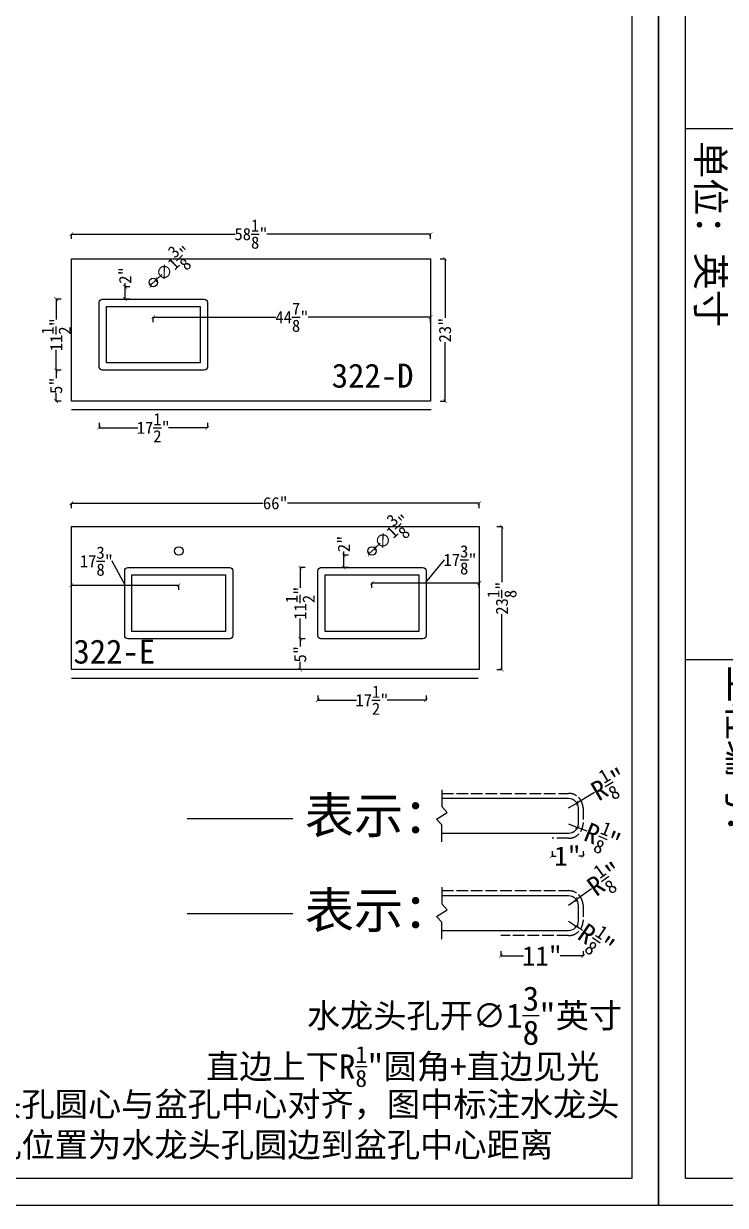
# Model space of a CAD drawing. Header units: millimetres. Extents: x 3183 to 64783, y -8707 to 2293.
# Drawn here: x 31374 to 34257, y -8707 to -3853 of the extents above; entities that cross this region are included whole.
import ezdxf
from ezdxf.lldxf.tags import DXFTag

# ---------------------------------------------------------------- set-up
doc = ezdxf.new("R2010")
doc.units = ezdxf.units.MM
doc.linetypes.add('ACAD_ISO02W100', pattern=[15, 12, -3])
for name, color, linetype in [('大样', 3, 'Continuous'), ('标注', 1, 'Continuous'), ('框', 4, 'Continuous'), ('编号', 6, 'Continuous'), ('说明', 8, 'Continuous')]:
    doc.layers.add(name, color=color, linetype=linetype)
doc.styles.get("Standard").update_dxf_attribs({"font": 'arial.ttf'})
doc.styles.add('样式 1', font='NSimSun.ttf')
tags = doc.linetypes.add('MB', pattern='A,0.5,-0.2,["MB",Standard,S=0.1,R=0,X=-0.1,Y=-0.05],-0.2', length=0.9).pattern_tags.tags
tags[6] = DXFTag(74, 10)
doc.linetypes.add('ZIGZAG', pattern='A,0.00254,-5.08,[131,ltypeshp.shx,S=5.08,R=0,X=-5.08,Y=0],-10.16,[131,ltypeshp.shx,S=5.08,R=180,X=5.08,Y=0],-5.08', length=20.32254)
doc.dimstyles.new('英寸', dxfattribs={"dimtxt": 50, "dimasz": 15, "dimexe": 1, "dimexo": 0.5, "dimtad": 0, "dimdec": 4, "dimlfac": 0.03937, "dimlunit": 5, "dimtxsty": '样式 1', "dimblk": 'ARCHTICK', "dimcen": 2.5, "dimclrt": 1, "dimadec": 0, "dimazin": 0, "dimtfac": 1, "dimtdec": 4, "dimtmove": 0, "dimatfit": 3, "dimfxl": 20, "dimfxlon": 1, "dimtolj": 1, "dimarcsym": 0})

# ---------------------------------------------------------------- blocks, each defined once
blk = doc.blocks.new('框')
for p, q in [((22381.4, -6593.4), (22381.4, -7291.7)), ((24363.8, -6593.4), (24363.8, -7291.7))]:
    blk.add_line(p, q)
at = {"layer": '框'}
for points in [[(16401.7, -391.7), (26401.7, -391.7), (26401.7, -7391.7), (16401.7, -7391.7)], [(16501.7, -491.7), (26301.7, -491.7), (26301.7, -7291.7), (16501.7, -7291.7)]]:
    blk.add_lwpolyline(points, close=True, dxfattribs=at)
at = {"layer": '框', "style": '样式 1'}
for tag, p in [('制图人：', (20840.1, -6764.8)), ('出图日期：', (22426.6, -6767.5)), ('图号：', (24401.3, -6776.7)), ('工程名称：', (19243.4, -6892.1)), ('车间确认：', (20840.1, -7012.5)), ('出货日期：', (22426.6, -7010.9)), ('工程编号：', (24384.7, -7131.5)), ('位置：', (19243.4, -7239.7)), ('确认：', (20840.1, -7240)), ('单位：', (22426.6, -7248.8))]:
    blk.add_attdef(tag, p, '', height=101.9, dxfattribs=at)
blk = doc.blocks.new('_ArchTick')
at = {"color": 0, "linetype": 'ByBlock', "const_width": 0.15}
blk.add_lwpolyline([(-0.5, -0.5), (0.5, 0.5)], dxfattribs=at)
blk = doc.blocks.new('*D285')
at = {"layer": 'Defpoints', "color": 0, "transparency": 16777216}
for p in [(33672.5, -7124.9), (33545, -7199.5), (33672.5, -7272.2)]:
    blk.add_point(p, dxfattribs=at)
at = {"layer": '标注', "color": 0, "lineweight": -2, "transparency": 16777216}
for p, q in [((33545, -7252.2), (33545, -7273.2)), ((33545, -7272.2), (33562.1, -7272.2)), ((33672.5, -7272.2), (33655.4, -7272.2)), ((33672.5, -7252.2), (33672.5, -7273.2))]:
    blk.add_line(p, q, dxfattribs=at)
at = {"layer": '标注', "color": 0, "lineweight": -2, "transparency": 16777216, "xscale": 15, "yscale": 15, "zscale": 15, "rotation": 180}
blk.add_blockref('_ArchTick', (33545, -7272.2), dxfattribs=at)
at = {"layer": '标注', "color": 0, "lineweight": -2, "transparency": 16777216, "xscale": 15, "yscale": 15, "zscale": 15}
blk.add_blockref('_ArchTick', (33672.5, -7272.2), dxfattribs=at)
at = {"layer": '标注', "color": 1, "transparency": 16777216, "insert": (33608.7, -7272.2), "char_height": 80, "attachment_point": 5, "style": '样式 1'}
blk.add_mtext('\\A1;1"', dxfattribs=at)
blk = doc.blocks.new('*D281')
at = {"layer": 'Defpoints', "color": 0, "transparency": 16777216}
for p in [(33612.5, -7139.5), (33649.5, -7154.6)]:
    blk.add_point(p, dxfattribs=at)
at = {"layer": '标注', "color": 0, "lineweight": -2, "transparency": 16777216}
for p in [(33612.5, -7139.5), (33688.8, -7170.6)]:
    blk.add_line(p, (33649.5, -7154.6), dxfattribs=at)
at = {"layer": '标注', "color": 0, "lineweight": -2, "transparency": 16777216, "xscale": 15, "yscale": 15, "zscale": 15, "rotation": 157.7819886964571}
blk.add_blockref('_ArchTick', (33649.5, -7154.6), dxfattribs=at)
at = {"layer": '标注', "color": 1, "transparency": 16777216, "insert": (33753, -7196.8), "char_height": 80, "attachment_point": 5, "rotation": 337.782, "style": '样式 1'}
blk.add_mtext('\\A1;R{\\H0.7x;\\S1/8;}"', dxfattribs=at)
blk = doc.blocks.new('*D282')
at = {"layer": 'Defpoints', "color": 0, "transparency": 16777216}
for p in [(33612.5, -7074.8), (33647, -7054.5)]:
    blk.add_point(p, dxfattribs=at)
at = {"layer": '标注', "color": 0, "lineweight": -2, "transparency": 16777216}
for p in [(33719.9, -7011.8), (33612.5, -7074.8)]:
    blk.add_line(p, (33647, -7054.5), dxfattribs=at)
at = {"layer": '标注', "color": 0, "lineweight": -2, "transparency": 16777216, "xscale": 15, "yscale": 15, "zscale": 15, "rotation": 210.3681656591369}
blk.add_blockref('_ArchTick', (33647, -7054.5), dxfattribs=at)
at = {"layer": '标注', "color": 1, "transparency": 16777216, "insert": (33779.8, -6976.8), "char_height": 80, "width": 32.078, "attachment_point": 5, "rotation": 30.3682, "style": '样式 1'}
blk.add_mtext('\\A1;R{\\H0.7x;\\S1/8;}"', dxfattribs=at)
blk = doc.blocks.new('*D286')
at = {"layer": 'Defpoints', "color": 0, "transparency": 16777216}
for p in [(33672.5, -7524.6), (33334.9, -7599.2), (33672.5, -7682.9)]:
    blk.add_point(p, dxfattribs=at)
at = {"layer": '标注', "color": 0, "lineweight": -2, "transparency": 16777216}
for p, q in [((33334.9, -7662.9), (33334.9, -7683.9)), ((33672.5, -7662.9), (33672.5, -7683.9)), ((33334.9, -7682.9), (33428.4, -7682.9)), ((33672.5, -7682.9), (33578.9, -7682.9))]:
    blk.add_line(p, q, dxfattribs=at)
at = {"layer": '标注', "color": 0, "lineweight": -2, "transparency": 16777216, "xscale": 15, "yscale": 15, "zscale": 15, "rotation": 180}
blk.add_blockref('_ArchTick', (33334.9, -7682.9), dxfattribs=at)
at = {"layer": '标注', "color": 0, "lineweight": -2, "transparency": 16777216, "xscale": 15, "yscale": 15, "zscale": 15}
blk.add_blockref('_ArchTick', (33672.5, -7682.9), dxfattribs=at)
at = {"layer": '标注', "color": 1, "transparency": 16777216, "insert": (33503.7, -7682.9), "char_height": 80, "attachment_point": 5, "style": '样式 1'}
blk.add_mtext('\\A1;11"', dxfattribs=at)
blk = doc.blocks.new('*D283')
at = {"layer": 'Defpoints', "color": 0, "transparency": 16777216}
for p in [(33612.5, -7539.2), (33645.5, -7561.8)]:
    blk.add_point(p, dxfattribs=at)
at = {"layer": '标注', "color": 0, "lineweight": -2, "transparency": 16777216}
for p in [(33612.5, -7539.2), (33670.2, -7578.8)]:
    blk.add_line(p, (33645.5, -7561.8), dxfattribs=at)
at = {"layer": '标注', "color": 0, "lineweight": -2, "transparency": 16777216, "xscale": 15, "yscale": 15, "zscale": 15, "rotation": 145.4963367511797}
blk.add_blockref('_ArchTick', (33645.5, -7561.8), dxfattribs=at)
at = {"layer": '标注', "color": 1, "transparency": 16777216, "insert": (33727.3, -7618.1), "char_height": 80, "attachment_point": 5, "rotation": 325.4963, "style": '样式 1'}
blk.add_mtext('\\A1;R{\\H0.7x;\\S1/8;}"', dxfattribs=at)
blk = doc.blocks.new('*D284')
at = {"layer": 'Defpoints', "color": 0, "transparency": 16777216}
for p in [(33612.5, -7474.5), (33645, -7451.1)]:
    blk.add_point(p, dxfattribs=at)
at = {"layer": '标注', "color": 0, "lineweight": -2, "transparency": 16777216}
for p in [(33706.8, -7406.6), (33612.5, -7474.5)]:
    blk.add_line(p, (33645, -7451.1), dxfattribs=at)
at = {"layer": '标注', "color": 0, "lineweight": -2, "transparency": 16777216, "xscale": 15, "yscale": 15, "zscale": 15, "rotation": 215.7626729903186}
blk.add_blockref('_ArchTick', (33645, -7451.1), dxfattribs=at)
at = {"layer": '标注', "color": 1, "transparency": 16777216, "insert": (33763.1, -7366.1), "char_height": 80, "width": 32.078, "attachment_point": 5, "rotation": 35.7627, "style": '样式 1'}
blk.add_mtext('\\A1;R{\\H0.7x;\\S1/8;}"', dxfattribs=at)
blk = doc.blocks.new('*D305')
at = {"layer": 'Defpoints', "color": 0, "transparency": 16777216}
for p in [(31790.7, -4933.6), (31906.4, -4933.6), (31906.4, -4984.4)]:
    blk.add_point(p, dxfattribs=at)
at = {"layer": '标注', "color": 0, "lineweight": -2, "transparency": 16777216}
for p, q in [((31810.7, -4933.6), (31789.7, -4933.6)), ((31790.7, -4933.6), (31790.7, -4918.6)), ((31790.7, -4984.4), (31790.7, -4933.6)), ((31810.7, -4984.4), (31789.7, -4984.4))]:
    blk.add_line(p, q, dxfattribs=at)
at = {"layer": '标注', "color": 0, "lineweight": -2, "transparency": 16777216, "xscale": 15, "yscale": 15, "zscale": 15}
for p, rotation in [((31790.7, -4933.6), 90), ((31790.7, -4984.4), 270)]:
    blk.add_blockref('_ArchTick', p, dxfattribs=dict(at, rotation=rotation))
at = {"layer": '标注', "color": 1, "transparency": 16777216, "insert": (31790.7, -4887), "char_height": 50, "attachment_point": 5, "rotation": 90, "style": '样式 1'}
blk.add_mtext('\\A1;2"', dxfattribs=at)
blk = doc.blocks.new('*D306')
at = {"layer": 'Defpoints', "color": 0, "transparency": 16777216}
for p in [(31893.7, -4928.1), (31919.2, -4904.2)]:
    blk.add_point(p, dxfattribs=at)
at = {"layer": '标注', "color": 0, "lineweight": -2, "transparency": 16777216}
for p in [(31941, -4883.6), (31893.7, -4928.1)]:
    blk.add_line(p, (31919.2, -4904.2), dxfattribs=at)
at = {"layer": '标注', "color": 0, "lineweight": -2, "transparency": 16777216, "xscale": 15, "yscale": 15, "zscale": 15}
for p, rotation in [((31919.2, -4904.2), 223.2297964419201), ((31893.7, -4928.1), 43.22979644192008)]:
    blk.add_blockref('_ArchTick', p, dxfattribs=dict(at, rotation=rotation))
at = {"layer": '标注', "color": 1, "transparency": 16777216, "insert": (31989.3, -4838.2), "char_height": 50, "attachment_point": 5, "rotation": 43.2298, "style": '样式 1'}
blk.add_mtext('\\A1;∅1{\\H1x;\\S3/8;}"', dxfattribs=at)
blk = doc.blocks.new('*D307')
at = {"layer": 'Defpoints', "color": 0, "transparency": 16777216}
for p in [(32689.3, -6036.6), (32805, -6036.6), (32805, -6087.4)]:
    blk.add_point(p, dxfattribs=at)
at = {"layer": '标注', "color": 0, "lineweight": -2, "transparency": 16777216}
for p, q in [((32709.3, -6036.6), (32688.3, -6036.6)), ((32689.3, -6036.6), (32689.3, -6021.6)), ((32689.3, -6087.4), (32689.3, -6036.6)), ((32709.3, -6087.4), (32688.3, -6087.4))]:
    blk.add_line(p, q, dxfattribs=at)
at = {"layer": '标注', "color": 0, "lineweight": -2, "transparency": 16777216, "xscale": 15, "yscale": 15, "zscale": 15}
for p, rotation in [((32689.3, -6036.6), 90), ((32689.3, -6087.4), 270)]:
    blk.add_blockref('_ArchTick', p, dxfattribs=dict(at, rotation=rotation))
at = {"layer": '标注', "color": 1, "transparency": 16777216, "insert": (32689.3, -5990), "char_height": 50, "attachment_point": 5, "rotation": 90, "style": '样式 1'}
blk.add_mtext('\\A1;2"', dxfattribs=at)
blk = doc.blocks.new('*D308')
at = {"layer": 'Defpoints', "color": 0, "transparency": 16777216}
for p in [(32817.7, -6007.2), (32792.2, -6031.1)]:
    blk.add_point(p, dxfattribs=at)
at = {"layer": '标注', "color": 0, "lineweight": -2, "transparency": 16777216}
for p in [(32792.2, -6031.1), (32839.5, -5986.6)]:
    blk.add_line(p, (32817.7, -6007.2), dxfattribs=at)
at = {"layer": '标注', "color": 0, "lineweight": -2, "transparency": 16777216, "xscale": 15, "yscale": 15, "zscale": 15}
for p, rotation in [((32792.2, -6031.1), 43.22979644190537), ((32817.7, -6007.2), 223.2297964419053)]:
    blk.add_blockref('_ArchTick', p, dxfattribs=dict(at, rotation=rotation))
at = {"layer": '标注', "color": 1, "transparency": 16777216, "insert": (32887.8, -5941.2), "char_height": 50, "attachment_point": 5, "rotation": 43.2298, "style": '样式 1'}
blk.add_mtext('\\A1;∅1{\\H1x;\\S3/8;}"', dxfattribs=at)
blk = doc.blocks.new('*D356')
at = {"layer": 'Defpoints', "color": 0, "transparency": 16777216}
for p in [(31569.9, -4717.2), (31569.9, -4819.3), (33046.3, -4819.3)]:
    blk.add_point(p, dxfattribs=at)
at = {"layer": '标注', "color": 0, "lineweight": -2, "transparency": 16777216}
for p, q in [((31569.9, -4737.2), (31569.9, -4716.2)), ((31569.9, -4717.2), (32242.8, -4717.2)), ((33046.3, -4717.2), (32373.4, -4717.2)), ((33046.3, -4737.2), (33046.3, -4716.2))]:
    blk.add_line(p, q, dxfattribs=at)
at = {"layer": '标注', "color": 0, "lineweight": -2, "transparency": 16777216, "xscale": 15, "yscale": 15, "zscale": 15, "rotation": 180}
blk.add_blockref('_ArchTick', (31569.9, -4717.2), dxfattribs=at)
at = {"layer": '标注', "color": 0, "lineweight": -2, "transparency": 16777216, "xscale": 15, "yscale": 15, "zscale": 15}
blk.add_blockref('_ArchTick', (33046.3, -4717.2), dxfattribs=at)
at = {"layer": '标注', "color": 1, "transparency": 16777216, "insert": (32308.1, -4717.2), "char_height": 50, "attachment_point": 5, "style": '样式 1'}
blk.add_mtext('\\A1;58{\\H1x;\\S1/8;}"', dxfattribs=at)
blk = doc.blocks.new('*D357')
at = {"layer": 'Defpoints', "color": 0, "transparency": 16777216}
for p in [(33046.3, -5058.7), (31906.4, -5276.5), (33046.3, -5276.5)]:
    blk.add_point(p, dxfattribs=at)
at = {"layer": '标注', "color": 0, "lineweight": -2, "transparency": 16777216}
for p, q in [((31906.4, -5078.7), (31906.4, -5057.7)), ((31906.4, -5058.7), (32410.2, -5058.7)), ((33046.3, -5058.7), (32542.5, -5058.7)), ((33046.3, -5078.7), (33046.3, -5057.7))]:
    blk.add_line(p, q, dxfattribs=at)
at = {"layer": '标注', "color": 0, "lineweight": -2, "transparency": 16777216, "xscale": 15, "yscale": 15, "zscale": 15, "rotation": 180}
blk.add_blockref('_ArchTick', (31906.4, -5058.7), dxfattribs=at)
at = {"layer": '标注', "color": 0, "lineweight": -2, "transparency": 16777216, "xscale": 15, "yscale": 15, "zscale": 15}
blk.add_blockref('_ArchTick', (33046.3, -5058.7), dxfattribs=at)
at = {"layer": '标注', "color": 1, "transparency": 16777216, "insert": (32476.3, -5058.7), "char_height": 50, "attachment_point": 5, "style": '样式 1'}
blk.add_mtext('\\A1;44{\\H1x;\\S7/8;}"', dxfattribs=at)
blk = doc.blocks.new('*D358')
at = {"layer": 'Defpoints', "color": 0, "transparency": 16777216}
for p in [(31507.4, -4984.4), (31830, -4984.4), (31830, -5276.5)]:
    blk.add_point(p, dxfattribs=at)
at = {"layer": '标注', "color": 0, "lineweight": -2, "transparency": 16777216}
for p, q in [((31527.4, -4984.4), (31506.4, -4984.4)), ((31507.4, -4984.4), (31507.4, -5067.5)), ((31507.4, -5276.5), (31507.4, -5193.3)), ((31527.4, -5276.5), (31506.4, -5276.5))]:
    blk.add_line(p, q, dxfattribs=at)
at = {"layer": '标注', "color": 0, "lineweight": -2, "transparency": 16777216, "xscale": 15, "yscale": 15, "zscale": 15}
for p, rotation in [((31507.4, -4984.4), 90), ((31507.4, -5276.5), 270)]:
    blk.add_blockref('_ArchTick', p, dxfattribs=dict(at, rotation=rotation))
at = {"layer": '标注', "color": 1, "transparency": 16777216, "insert": (31507.4, -5130.4), "char_height": 50, "attachment_point": 5, "rotation": 90, "style": '样式 1'}
blk.add_mtext('\\A1;11{\\H1x;\\S1/2;}"', dxfattribs=at)
blk = doc.blocks.new('*D359')
at = {"layer": 'Defpoints', "color": 0, "transparency": 16777216}
for p in [(31507.4, -5276.5), (31817.5, -5276.5), (31817.5, -5403.5)]:
    blk.add_point(p, dxfattribs=at)
at = {"layer": '标注', "color": 0, "lineweight": -2, "transparency": 16777216}
for p, q in [((31527.4, -5276.5), (31506.4, -5276.5)), ((31507.4, -5276.5), (31507.4, -5308.6)), ((31507.4, -5403.5), (31507.4, -5371.3)), ((31527.4, -5403.5), (31506.4, -5403.5))]:
    blk.add_line(p, q, dxfattribs=at)
at = {"layer": '标注', "color": 0, "lineweight": -2, "transparency": 16777216, "xscale": 15, "yscale": 15, "zscale": 15}
for p, rotation in [((31507.4, -5276.5), 90), ((31507.4, -5403.5), 270)]:
    blk.add_blockref('_ArchTick', p, dxfattribs=dict(at, rotation=rotation))
at = {"layer": '标注', "color": 1, "transparency": 16777216, "insert": (31507.4, -5340), "char_height": 50, "attachment_point": 5, "rotation": 90, "style": '样式 1'}
blk.add_mtext('\\A1;5"', dxfattribs=at)
blk = doc.blocks.new('*D360')
at = {"layer": 'Defpoints', "color": 0, "transparency": 16777216}
for p in [(31684.2, -5130.4), (32128.7, -5130.4), (32128.7, -5512.8)]:
    blk.add_point(p, dxfattribs=at)
at = {"layer": '标注', "color": 0, "lineweight": -2, "transparency": 16777216}
for p, q in [((31684.2, -5492.8), (31684.2, -5513.8)), ((31684.2, -5512.8), (31843.5, -5512.8)), ((32128.7, -5512.8), (31969.3, -5512.8)), ((32128.7, -5492.8), (32128.7, -5513.8))]:
    blk.add_line(p, q, dxfattribs=at)
at = {"layer": '标注', "color": 0, "lineweight": -2, "transparency": 16777216, "xscale": 15, "yscale": 15, "zscale": 15, "rotation": 180}
blk.add_blockref('_ArchTick', (31684.2, -5512.8), dxfattribs=at)
at = {"layer": '标注', "color": 0, "lineweight": -2, "transparency": 16777216, "xscale": 15, "yscale": 15, "zscale": 15}
blk.add_blockref('_ArchTick', (32128.7, -5512.8), dxfattribs=at)
at = {"layer": '标注', "color": 1, "transparency": 16777216, "insert": (31906.4, -5512.8), "char_height": 50, "attachment_point": 5, "style": '样式 1'}
blk.add_mtext('\\A1;17{\\H1x;\\S1/2;}"', dxfattribs=at)
blk = doc.blocks.new('*D361')
at = {"layer": 'Defpoints', "color": 0, "transparency": 16777216}
for p in [(33046.3, -4819.3), (33105.5, -4819.3), (33046.3, -5403.5)]:
    blk.add_point(p, dxfattribs=at)
at = {"layer": '标注', "color": 0, "lineweight": -2, "transparency": 16777216}
for p, q in [((33085.5, -4819.3), (33106.5, -4819.3)), ((33105.5, -4819.3), (33105.5, -5061.9)), ((33105.5, -5403.5), (33105.5, -5160.9)), ((33085.5, -5403.5), (33106.5, -5403.5))]:
    blk.add_line(p, q, dxfattribs=at)
at = {"layer": '标注', "color": 0, "lineweight": -2, "transparency": 16777216, "xscale": 15, "yscale": 15, "zscale": 15}
for p, rotation in [((33105.5, -4819.3), 90), ((33105.5, -5403.5), 270)]:
    blk.add_blockref('_ArchTick', p, dxfattribs=dict(at, rotation=rotation))
at = {"layer": '标注', "color": 1, "transparency": 16777216, "insert": (33105.5, -5111.4), "char_height": 50, "attachment_point": 5, "rotation": 90, "style": '样式 1'}
blk.add_mtext('\\A1;23"', dxfattribs=at)
blk = doc.blocks.new('*D362')
at = {"layer": 'Defpoints', "color": 0, "transparency": 16777216}
for p in [(33246.3, -5823.1), (31569.9, -5919.1), (33246.3, -5919.1)]:
    blk.add_point(p, dxfattribs=at)
at = {"layer": '标注', "color": 0, "lineweight": -2, "transparency": 16777216}
for p, q in [((31569.9, -5843.1), (31569.9, -5822.1)), ((31569.9, -5823.1), (32358.4, -5823.1)), ((33246.3, -5823.1), (32457.7, -5823.1)), ((33246.3, -5843.1), (33246.3, -5822.1))]:
    blk.add_line(p, q, dxfattribs=at)
at = {"layer": '标注', "color": 0, "lineweight": -2, "transparency": 16777216, "xscale": 15, "yscale": 15, "zscale": 15, "rotation": 180}
blk.add_blockref('_ArchTick', (31569.9, -5823.1), dxfattribs=at)
at = {"layer": '标注', "color": 0, "lineweight": -2, "transparency": 16777216, "xscale": 15, "yscale": 15, "zscale": 15}
blk.add_blockref('_ArchTick', (33246.3, -5823.1), dxfattribs=at)
at = {"layer": '标注', "color": 1, "transparency": 16777216, "insert": (32408.1, -5823.1), "char_height": 50, "attachment_point": 5, "style": '样式 1'}
blk.add_mtext('\\A1;66"', dxfattribs=at)
blk = doc.blocks.new('*D363')
at = {"layer": 'Defpoints', "color": 0, "transparency": 16777216}
for p in [(32011.2, -6159.3), (31569.9, -6349.4), (32011.2, -6379.5)]:
    blk.add_point(p, dxfattribs=at)
at = {"layer": '标注', "color": 0, "lineweight": -2, "transparency": 16777216}
for p, q in [((31737.6, -6060.8), (31736.3, -6060.8)), ((31790.5, -6159.3), (31737.6, -6060.8)), ((31569.9, -6179.3), (31569.9, -6158.3)), ((31569.9, -6159.3), (32011.2, -6159.3)), ((32011.2, -6179.3), (32011.2, -6158.3))]:
    blk.add_line(p, q, dxfattribs=at)
at = {"layer": '标注', "color": 0, "lineweight": -2, "transparency": 16777216, "xscale": 15, "yscale": 15, "zscale": 15, "rotation": 180}
blk.add_blockref('_ArchTick', (31569.9, -6159.3), dxfattribs=at)
at = {"layer": '标注', "color": 0, "lineweight": -2, "transparency": 16777216, "xscale": 15, "yscale": 15, "zscale": 15}
blk.add_blockref('_ArchTick', (32011.2, -6159.3), dxfattribs=at)
at = {"layer": '标注', "color": 1, "transparency": 16777216, "insert": (31673, -6060.8), "char_height": 50, "attachment_point": 5, "style": '样式 1'}
blk.add_mtext('\\A1;17{\\H1x;\\S3/8;}"', dxfattribs=at)
blk = doc.blocks.new('*D364')
at = {"layer": 'Defpoints', "color": 0, "transparency": 16777216}
for p in [(33246.3, -6150.5), (32805, -6379.5), (33246.3, -6379.5)]:
    blk.add_point(p, dxfattribs=at)
at = {"layer": '标注', "color": 0, "lineweight": -2, "transparency": 16777216}
for p, q in [((33025.6, -6150.5), (33102.6, -6055.6)), ((33102.6, -6055.6), (33103.8, -6055.6)), ((32805, -6170.5), (32805, -6149.5)), ((32805, -6150.5), (33246.3, -6150.5)), ((33246.3, -6170.5), (33246.3, -6149.5))]:
    blk.add_line(p, q, dxfattribs=at)
at = {"layer": '标注', "color": 0, "lineweight": -2, "transparency": 16777216, "xscale": 15, "yscale": 15, "zscale": 15, "rotation": 180}
blk.add_blockref('_ArchTick', (32805, -6150.5), dxfattribs=at)
at = {"layer": '标注', "color": 0, "lineweight": -2, "transparency": 16777216, "xscale": 15, "yscale": 15, "zscale": 15}
blk.add_blockref('_ArchTick', (33246.3, -6150.5), dxfattribs=at)
at = {"layer": '标注', "color": 1, "transparency": 16777216, "insert": (33167.2, -6055.6), "char_height": 50, "attachment_point": 5, "style": '样式 1'}
blk.add_mtext('\\A1;17{\\H1x;\\S3/8;}"', dxfattribs=at)
blk = doc.blocks.new('*D365')
at = {"layer": 'Defpoints', "color": 0, "transparency": 16777216}
for p in [(32510.1, -6087.4), (32732.3, -6087.4), (32705, -6379.5)]:
    blk.add_point(p, dxfattribs=at)
at = {"layer": '标注', "color": 0, "lineweight": -2, "transparency": 16777216}
for p, q in [((32530.1, -6087.4), (32509.1, -6087.4)), ((32510.1, -6087.4), (32510.1, -6170.5)), ((32510.1, -6379.5), (32510.1, -6296.4)), ((32530.1, -6379.5), (32509.1, -6379.5))]:
    blk.add_line(p, q, dxfattribs=at)
at = {"layer": '标注', "color": 0, "lineweight": -2, "transparency": 16777216, "xscale": 15, "yscale": 15, "zscale": 15}
for p, rotation in [((32510.1, -6087.4), 90), ((32510.1, -6379.5), 270)]:
    blk.add_blockref('_ArchTick', p, dxfattribs=dict(at, rotation=rotation))
at = {"layer": '标注', "color": 1, "transparency": 16777216, "insert": (32510.1, -6233.4), "char_height": 50, "attachment_point": 5, "rotation": 90, "style": '样式 1'}
blk.add_mtext('\\A1;11{\\H1x;\\S1/2;}"', dxfattribs=at)
blk = doc.blocks.new('*D366')
at = {"layer": 'Defpoints', "color": 0, "transparency": 16777216}
for p in [(32705, -6379.5), (32510.1, -6506.5), (32705, -6506.5)]:
    blk.add_point(p, dxfattribs=at)
at = {"layer": '标注', "color": 0, "lineweight": -2, "transparency": 16777216}
for p, q in [((32530.1, -6379.5), (32509.1, -6379.5)), ((32510.1, -6379.5), (32510.1, -6411.6)), ((32510.1, -6506.5), (32510.1, -6474.4)), ((32530.1, -6506.5), (32509.1, -6506.5))]:
    blk.add_line(p, q, dxfattribs=at)
at = {"layer": '标注', "color": 0, "lineweight": -2, "transparency": 16777216, "xscale": 15, "yscale": 15, "zscale": 15}
for p, rotation in [((32510.1, -6379.5), 90), ((32510.1, -6506.5), 270)]:
    blk.add_blockref('_ArchTick', p, dxfattribs=dict(at, rotation=rotation))
at = {"layer": '标注', "color": 1, "transparency": 16777216, "insert": (32510.1, -6443), "char_height": 50, "attachment_point": 5, "rotation": 90, "style": '样式 1'}
blk.add_mtext('\\A1;5"', dxfattribs=at)
blk = doc.blocks.new('*D367')
at = {"layer": 'Defpoints', "color": 0, "transparency": 16777216}
for p in [(32582.7, -6265.6), (33027.2, -6265.6), (33027.2, -6632.1)]:
    blk.add_point(p, dxfattribs=at)
at = {"layer": '标注', "color": 0, "lineweight": -2, "transparency": 16777216}
for p, q in [((32582.7, -6612.1), (32582.7, -6633.1)), ((32582.7, -6632.1), (32742, -6632.1)), ((33027.2, -6632.1), (32867.9, -6632.1)), ((33027.2, -6612.1), (33027.2, -6633.1))]:
    blk.add_line(p, q, dxfattribs=at)
at = {"layer": '标注', "color": 0, "lineweight": -2, "transparency": 16777216, "xscale": 15, "yscale": 15, "zscale": 15, "rotation": 180}
blk.add_blockref('_ArchTick', (32582.7, -6632.1), dxfattribs=at)
at = {"layer": '标注', "color": 0, "lineweight": -2, "transparency": 16777216, "xscale": 15, "yscale": 15, "zscale": 15}
blk.add_blockref('_ArchTick', (33027.2, -6632.1), dxfattribs=at)
at = {"layer": '标注', "color": 1, "transparency": 16777216, "insert": (32805, -6632.1), "char_height": 50, "attachment_point": 5, "style": '样式 1'}
blk.add_mtext('\\A1;17{\\H1x;\\S1/2;}"', dxfattribs=at)
blk = doc.blocks.new('*D368')
at = {"layer": 'Defpoints', "color": 0, "transparency": 16777216}
for p in [(33169.7, -5919.1), (33338.9, -5919.1), (33169.7, -6506.5)]:
    blk.add_point(p, dxfattribs=at)
at = {"layer": '标注', "color": 0, "lineweight": -2, "transparency": 16777216}
for p, q in [((33318.9, -5919.1), (33339.9, -5919.1)), ((33338.9, -5919.1), (33338.9, -6147.2)), ((33338.9, -6506.5), (33338.9, -6278.4)), ((33318.9, -6506.5), (33339.9, -6506.5))]:
    blk.add_line(p, q, dxfattribs=at)
at = {"layer": '标注', "color": 0, "lineweight": -2, "transparency": 16777216, "xscale": 15, "yscale": 15, "zscale": 15}
for p, rotation in [((33338.9, -5919.1), 90), ((33338.9, -6506.5), 270)]:
    blk.add_blockref('_ArchTick', p, dxfattribs=dict(at, rotation=rotation))
at = {"layer": '标注', "color": 1, "transparency": 16777216, "insert": (33338.9, -6212.8), "char_height": 50, "attachment_point": 5, "rotation": 90, "style": '样式 1'}
blk.add_mtext('\\A1;23{\\H1x;\\S1/8;}"', dxfattribs=at)

msp = doc.modelspace()

# ---------------------------------------------------------------- linework, layer by layer
for p, q in [((33091.95511, -7000.07074), (33091.95511, -7069.46682)), ((33091.95511, -7069.46682), (33113.7236, -7093.68529)), ((33070.18661, -7120.5356), (33113.7236, -7093.68529)), ((33091.95511, -7144.75407), (33070.18661, -7120.5356)), ((33091.95511, -7214.15015), (33091.95511, -7144.75407)), ((33091.95511, -7399.79838), (33091.95511, -7469.19446)), ((33091.95511, -7469.19446), (33113.7236, -7493.41293)), ((33070.18661, -7520.26325), (33113.7236, -7493.41293)), ((33091.95511, -7544.48172), (33070.18661, -7520.26325)), ((33091.95511, -7613.8778), (33091.95511, -7544.48172))]:
    msp.add_line(p, q)
at = {"linetype": 'ZIGZAG', "ltscale": 15}
msp.add_line((32045.71208, -7118.09391), (32479.61685, -7118.09391), dxfattribs=at)
at = {"linetype": 'MB', "ltscale": 470}
msp.add_line((32045.71208, -7507.88816), (32479.61685, -7507.88816), dxfattribs=at)
for points in [[(31569.87768, -4819.28434), (33046.25268, -4819.28434), (33046.25268, -5403.48434), (31569.87768, -5403.48434)], [(31569.87768, -5919.12405), (33246.27768, -5919.12405), (33246.27768, -6506.49905), (31569.87768, -6506.49905)]]:
    msp.add_lwpolyline(points, close=True)
for points in [[(32115.97768, -5276.48434), (31696.87768, -5276.48434, -0.4142135624), (31684.17768, -5263.78434), (31684.17768, -4997.08434, -0.4142135624), (31696.87768, -4984.38434), (32115.97768, -4984.38434, -0.4142135624), (32128.67768, -4997.08434), (32128.67768, -5263.78434, -0.4142135624)], [(32220.75268, -6379.49905), (31801.65268, -6379.49905, -0.4142135624), (31788.95268, -6366.79905), (31788.95268, -6100.09905, -0.4142135624), (31801.65268, -6087.39905), (32220.75268, -6087.39905, -0.4142135624), (32233.45268, -6100.09905), (32233.45268, -6366.79905, -0.4142135624)], [(33014.50268, -6379.49905), (32595.40268, -6379.49905, -0.4142135624), (32582.70268, -6366.79905), (32582.70268, -6100.09905, -0.4142135624), (32595.40268, -6087.39905), (33014.50268, -6087.39905, -0.4142135624), (33027.20268, -6100.09905), (33027.20268, -6366.79905, -0.4142135624)]]:
    msp.add_lwpolyline(points, format="xyb", close=True)
at = {"linetype": 'ACAD_ISO02W100', "ltscale": 4}
for points in [[(33091.95511, -7014.76878), (33612.49255, -7014.76878, -0.4142135624), (33672.49255, -7074.76878), (33672.49255, -7139.45211, -0.4142135624), (33612.49255, -7199.45211), (33544.99817, -7199.45211)], [(33091.95511, -7414.49642), (33612.49255, -7414.49642, -0.4142135624), (33672.49255, -7474.49642), (33672.49255, -7539.17976, -0.4142135624), (33612.49255, -7599.17976), (33334.87345, -7599.17976)]]:
    msp.add_lwpolyline(points, format="xyb", dxfattribs=at)
for points in [[(33091.95511, -7034.76878), (33612.49255, -7034.76878, -0.4142135624), (33652.49255, -7074.76878), (33652.49255, -7139.45211, -0.4142135624), (33612.49255, -7179.45211), (33091.95511, -7179.45211)], [(33091.95511, -7434.49642), (33612.49255, -7434.49642, -0.4142135624), (33652.49255, -7474.49642), (33652.49255, -7539.17976, -0.4142135624), (33612.49255, -7579.17976), (33091.95511, -7579.17976)]]:
    msp.add_lwpolyline(points, format="xyb")
for centre in [(31906.42768, -4916.12184), (32011.20268, -6019.13655), (32804.95268, -6019.13655)]:
    msp.add_circle(centre, 17.4625)
at = {"layer": '大样', "linetype": 'ZIGZAG', "ltscale": 5}
for points in [[(32098.67768, -5246.48434), (31714.17768, -5246.48434), (31714.17768, -5014.38434), (32098.67768, -5014.38434)], [(32203.45268, -6349.49905), (31818.95268, -6349.49905), (31818.95268, -6117.39905), (32203.45268, -6117.39905)], [(32997.20268, -6349.49905), (32612.70268, -6349.49905), (32612.70268, -6117.39905), (32997.20268, -6117.39905)]]:
    msp.add_lwpolyline(points, close=True, dxfattribs=at)
for points in [[(31569.87768, -5438.0132), (33048.12032, -5438.0132)], [(31569.87768, -6541.65006), (33241.66483, -6541.65006)]]:
    msp.add_lwpolyline(points, dxfattribs=at)

# ---------------------------------------------------------------- block references
at = {"layer": '框', "xscale": 1.1, "yscale": 1.1, "zscale": 1.1, "rotation": 270}
msp.add_blockref('框', (34413.73076, 20334.46211), dxfattribs=at)
at = {"layer": '框'}
ref = msp.add_blockref('框', (42113.73076, 20334.46211), dxfattribs=dict(at, xscale=1.1, yscale=1.1, zscale=1.1, rotation=270))
ref.add_attrib('工程编号：', '工程编号：', (34269.07718, -6488.7132), dxfattribs={"height": 112.081678, "rotation": 270, "style": '样式 1'})
ref.add_attrib('单位：', '单位：英寸', (34140.04302, -4334.785), dxfattribs={"height": 112.081678, "rotation": 270, "style": '样式 1'})

# ---------------------------------------------------------------- texts
at = {"style": '样式 1'}
for p in [(32529.05657, -7179.06421), (32529.05657, -7568.85846)]:
    msp.add_text('表示：', height=148.335143, dxfattribs=at).set_placement(p)
at = {"layer": '编号', "style": '样式 1'}
for s, p in [('322-D', (32639.75497, -5348.17221)), ('322-E', (31578.33571, -6481.62366))]:
    msp.add_text(s, height=98.784974, dxfattribs=at).set_placement(p)
at = {"layer": '说明', "char_height": 100.0649113, "attachment_point": 1, "style": '样式 1'}
for s, insert, width in [('\\A1;水龙头孔开∅1\\S3/8;"英寸', (32537.53961, -7807.77114), 1302.0825707), ('\\A1;\\pxql;直边上下R{\\H0.7x;\\S1/8;}"圆角+直边见光', (32123.23137, -8052.88307), 1776.3365841), ('水龙头孔圆心与盆孔中心对齐，图中标注水龙头孔开孔位置为水龙头孔圆边到盆孔中心距离', (30955.7927, -8241.77375), 2932.7286827)]:
    msp.add_mtext(s, dxfattribs=dict(at, insert=insert, width=width))

# ---------------------------------------------------------------- dimensions: what is measured, and where the dimension line sits
at = {"layer": '标注'}
for base, p1, p2, picture, middle in [((31569.87768, -4717.19689), (33046.25268, -4819.28434), (31569.87768, -4819.28434), '*D356', (32308.06518, -4717.19689)), ((33046.25268, -5058.74142), (31906.42768, -5276.48434), (33046.25268, -5276.48434), '*D357', (32476.34018, -5058.74142)), ((32128.67768, -5512.79322), (31684.17768, -5130.43434), (32128.67768, -5130.43434), '*D360', (31906.42768, -5512.79322)), ((33246.27768, -5823.05179), (31569.87768, -5919.12405), (33246.27768, -5919.12405), '*D362', (32408.07768, -5823.05179)), ((33027.20268, -6632.08808), (32582.70268, -6265.60192), (33027.20268, -6265.60192), '*D367', (32804.95268, -6632.08808))]:
    dim = msp.add_linear_dim(base=base, p1=p1, p2=p2, dimstyle='英寸', override={"dimpost": '"'}, dxfattribs=at)
    dim.commit()
    dim.dimension.update_dxf_attribs({"geometry": picture, "text_midpoint": middle})
for p1, p2, picture, middle in [((31893.70429, -4928.08237), (31919.15108, -4904.16132), '*D306', (31989.29276, -4838.22523)), ((32792.22929, -6031.09707), (32817.67608, -6007.17603), '*D308', (32887.81776, -5941.23993))]:
    dim = msp.add_diameter_dim_2p(p1=p1, p2=p2, dimstyle='英寸', override={"dimpost": '"'}, dxfattribs=at)
    dim.commit()
    dim.dimension.update_dxf_attribs({"geometry": picture, "text_midpoint": middle})
for base, p1, p2, picture, middle in [((31790.73078, -4933.58434), (31906.42768, -4984.38434), (31906.42768, -4933.58434), '*D305', (31790.73078, -4886.95376)), ((33105.53034, -4819.28434), (33046.25268, -5403.48434), (33046.25268, -4819.28434), '*D361', (33105.53034, -5111.38434)), ((31507.3685, -4984.38434), (31830.04902, -5276.48434), (31830.04902, -4984.38434), '*D358', (31507.3685, -5130.43434)), ((31507.3685, -5276.48434), (31817.50967, -5403.48434), (31817.50967, -5276.48434), '*D359', (31507.3685, -5339.98434)), ((33338.90732, -5919.12405), (33169.73455, -6506.49905), (33169.73455, -5919.12405), '*D368', (33338.90732, -6212.81155)), ((32689.25578, -6036.59905), (32804.95268, -6087.39905), (32804.95268, -6036.59905), '*D307', (32689.25578, -5989.96846)), ((32510.06549, -6087.39905), (32704.99104, -6379.49905), (32732.34897, -6087.39905), '*D365', (32510.06549, -6233.44905)), ((32510.06549, -6506.49905), (32704.99104, -6379.49905), (32704.99104, -6506.49905), '*D366', (32510.06549, -6442.99905))]:
    dim = msp.add_linear_dim(base=base, p1=p1, p2=p2, angle=90, dimstyle='英寸', override={"dimpost": '"'}, dxfattribs=at)
    dim.commit()
    dim.dimension.update_dxf_attribs({"geometry": picture, "text_midpoint": middle})
for base, p1, p2, picture, middle in [((32011.20268, -6159.29075), (31569.87768, -6349.42477), (32011.20268, -6379.49905), '*D363', (31735.71159, -6060.81385)), ((33246.27768, -6150.54196), (32804.95268, -6379.49905), (33246.27768, -6379.49905), '*D364', (33104.44745, -6055.57486))]:
    dim = msp.add_linear_dim(base=base, p1=p1, p2=p2, dimstyle='英寸', override={"dimpost": '"', "dimtmove": 1}, dxfattribs=at)
    dim.commit()
    dim.dimension.update_dxf_attribs({"geometry": picture, "text_midpoint": middle, "dimtype": 160})
for center, mpoint, picture, middle in [((33612.49255, -7074.76878), (33647.00434, -7054.5466), '*D282', (33779.75061, -6976.76393)), ((33612.49255, -7139.45211), (33649.52262, -7154.57738), '*D281', (33752.99693, -7196.84242)), ((33612.49255, -7474.49642), (33644.95034, -7451.11926), '*D284', (33763.05154, -7366.05889))]:
    dim = msp.add_radius_dim(center=center, mpoint=mpoint, text='R{\\H0.7x;\\S1/8;}"', dimstyle='英寸', override={"dimtxt": 80, "dimpost": '"'}, dxfattribs=at)
    dim.commit()
    dim.dimension.update_dxf_attribs({"geometry": picture, "text_midpoint": middle, "dimtype": 164})
for base, p1, p2, text, picture, middle in [((33672.49255, -7272.16455), (33544.99817, -7199.45211), (33672.49255, -7124.88443), '1"', '*D285', (33608.74536, -7272.16455)), ((33672.49255, -7682.89966), (33334.87345, -7599.17976), (33672.49255, -7524.61208), '11"', '*D286', (33503.683, -7682.89966))]:
    dim = msp.add_linear_dim(base=base, p1=p1, p2=p2, text=text, dimstyle='英寸', override={"dimtxt": 80, "dimpost": '"'}, dxfattribs=at)
    dim.commit()
    dim.dimension.update_dxf_attribs({"geometry": picture, "text_midpoint": middle})
dim = msp.add_radius_dim(center=(33612.49255, -7539.17976), mpoint=(33645.45615, -7561.83811), text='R{\\H0.7x;\\S1/8;}"', dimstyle='英寸', override={"dimtxt": 80, "dimpost": '"'}, dxfattribs=at)
dim.commit()
dim.dimension.update_dxf_attribs({"geometry": '*D283', "text_midpoint": (33727.32131, -7618.11019)})

doc.saveas('drawing.dxf')
